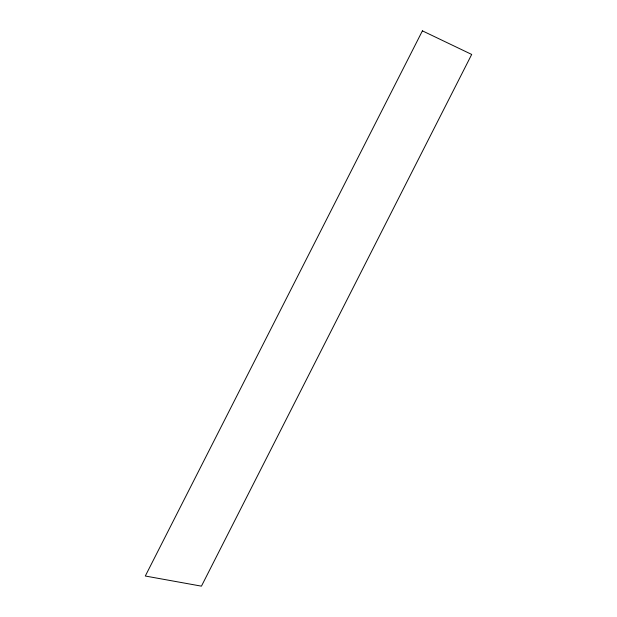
<?xml version="1.0" encoding="UTF-8"?>
<svg xmlns="http://www.w3.org/2000/svg" width="617" height="617" viewBox="0 0 617 617"><rect width="100%" height="100%" fill="white"/><g stroke="black" fill="none" stroke-linecap="round" stroke-linejoin="round"><path stroke-width="0.93" d="M422.406 30.85L145.304 576.023L201.443 586.15L471.697 54.443L422.406 30.85"/></g></svg>
